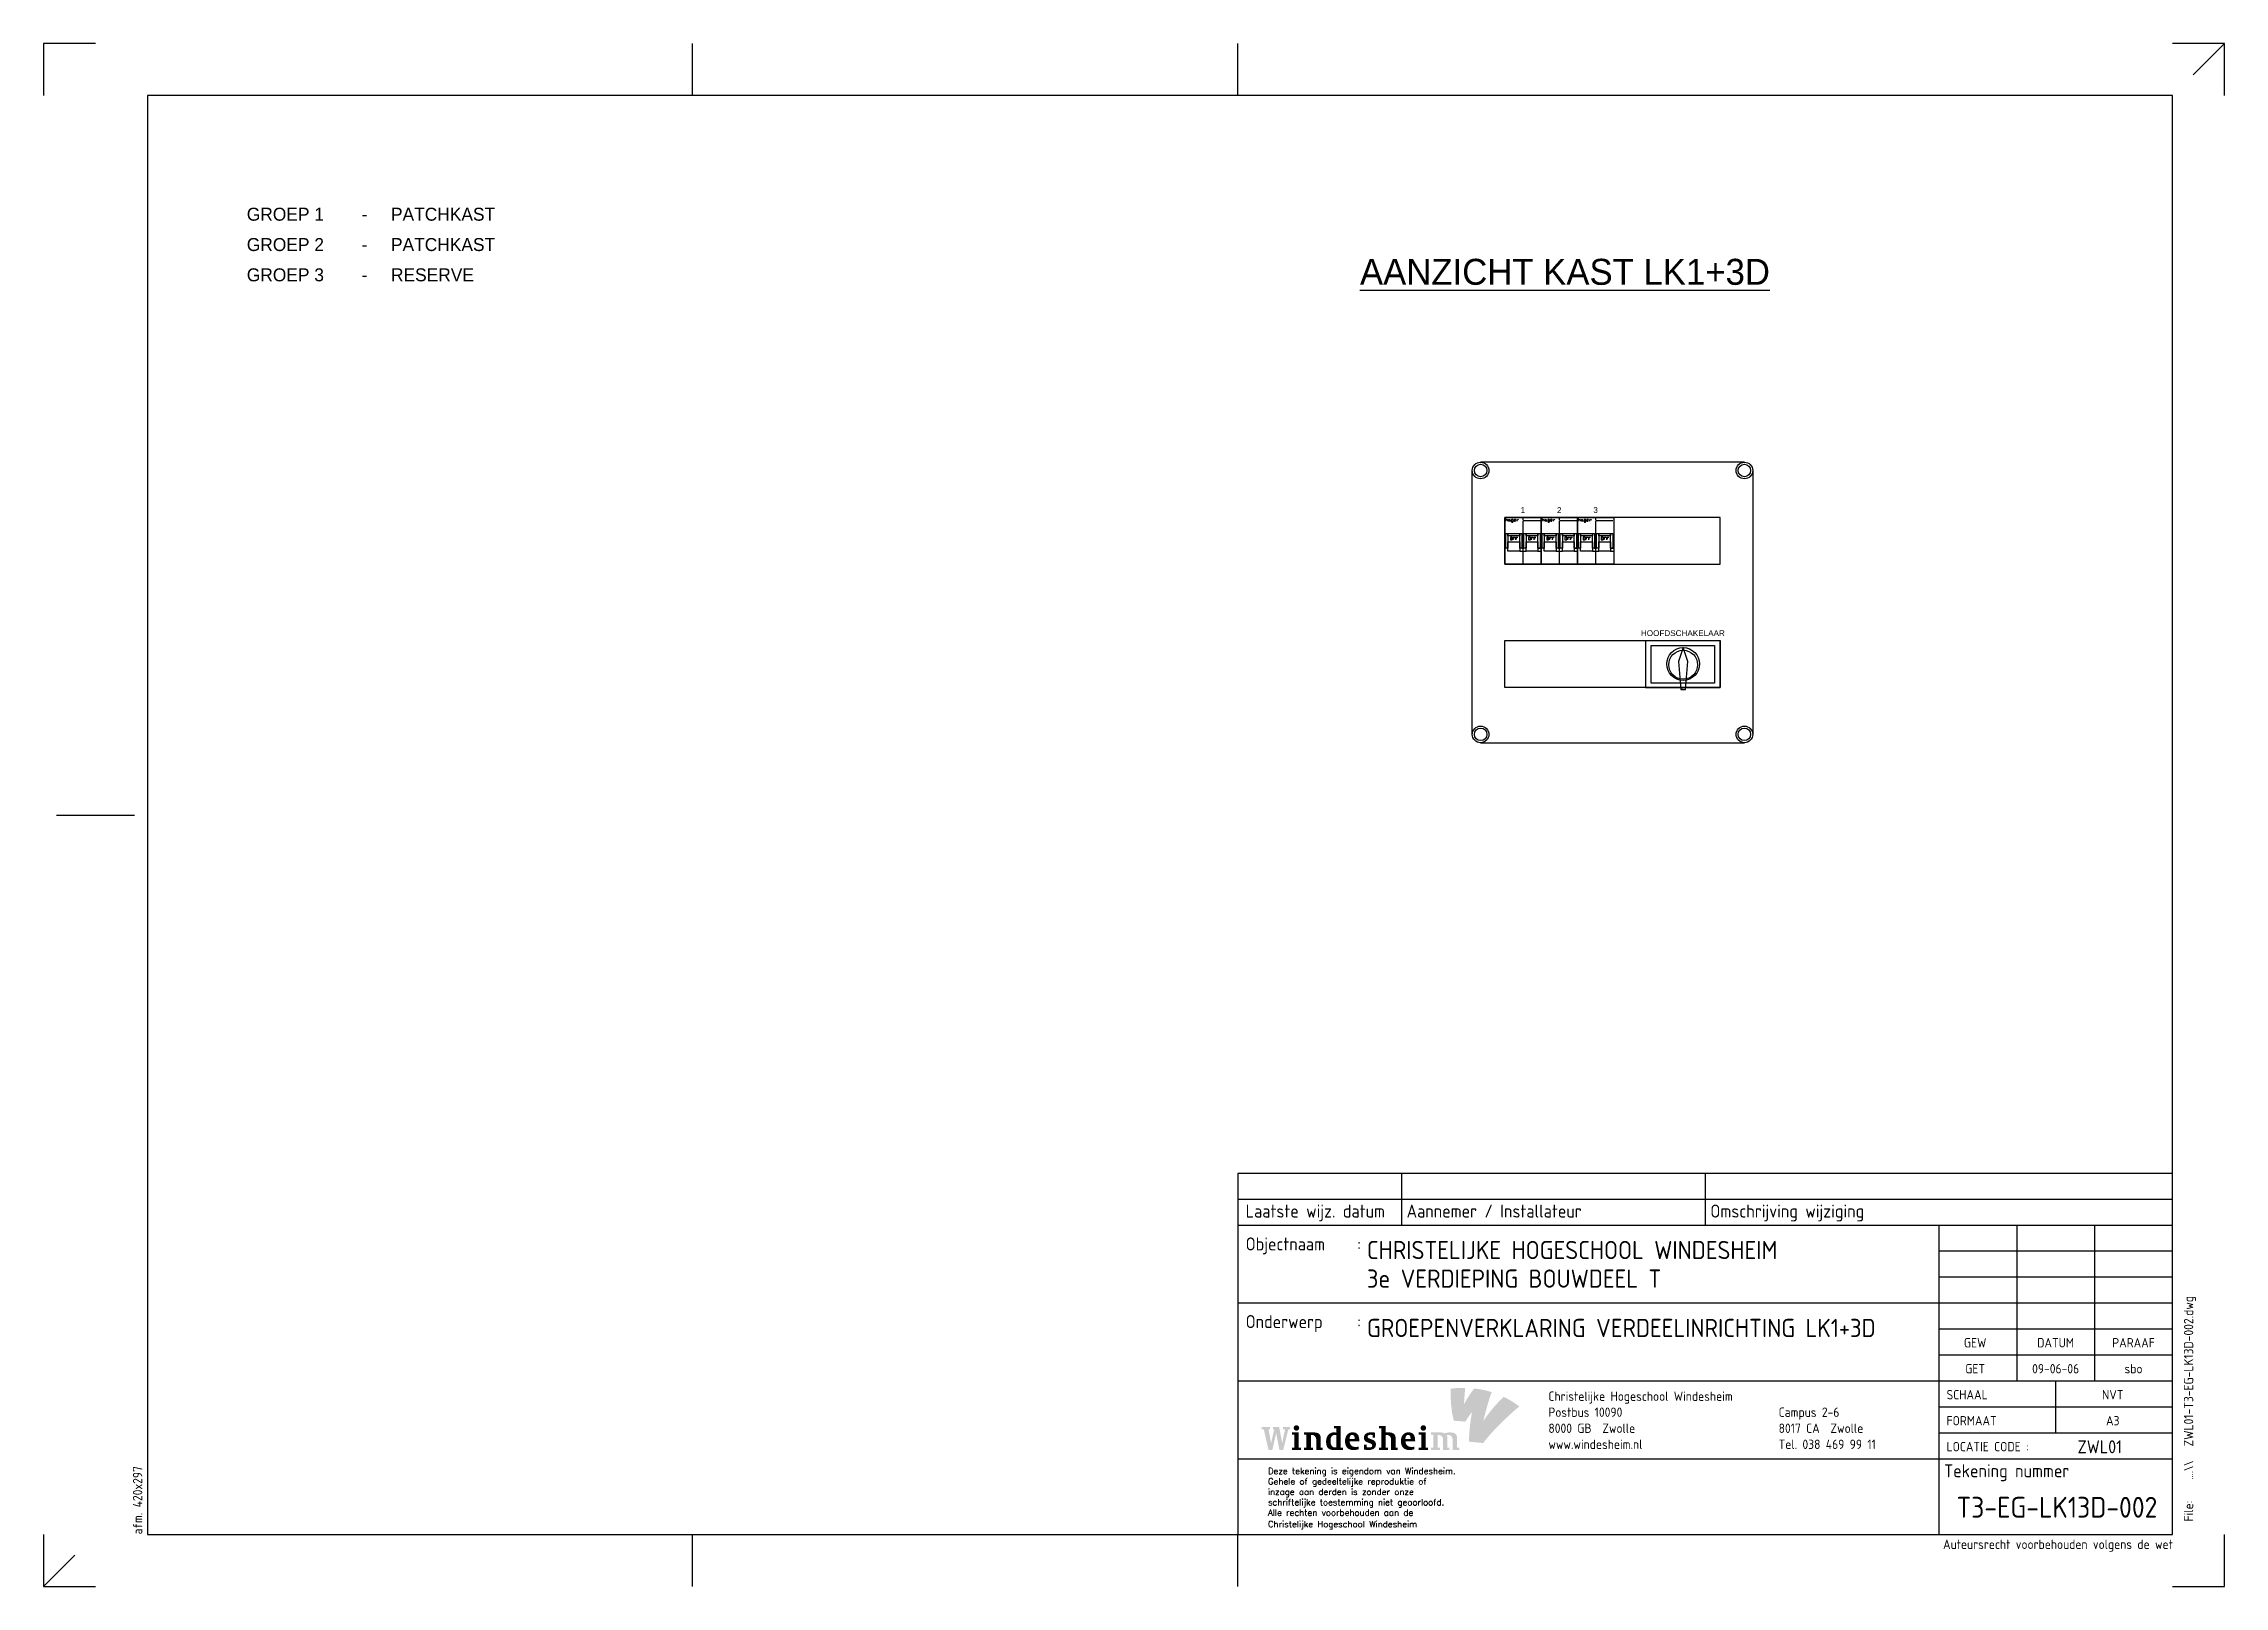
# Model space of a CAD drawing. Header units: millimetres. Extents: x 0 to 420, y 0 to 297.
import ezdxf
from ezdxf.enums import TextEntityAlignment as Align

# ---------------------------------------------------------------- set-up
doc = ezdxf.new("R2010")
doc.units = ezdxf.units.MM
doc.layers.get('0').update_dxf_attribs({"linetype": 'CONTINUOUS'})
for name, color, linetype in [('00att018', 1, 'CONTINUOUS'), ('00att025', 2, 'CONTINUOUS'), ('00att035', 3, 'CONTINUOUS'), ('00att050', 4, 'CONTINUOUS'), ('00kad018', 1, 'CONTINUOUS'), ('00kad025', 2, 'CONTINUOUS'), ('00kad070', 5, 'CONTINUOUS'), ('BL$2----_KADER', 7, 'CONTINUOUS'), ('BL$4----_STEMPEL', 7, 'CONTINUOUS'), ('EL6-----', 7, 'CONTINUOUS'), ('KAST AANZICHT', 1, 'CONTINUOUS'), ('Kast-aanzicht', 1, 'CONTINUOUS'), ('LAAG_1', 160, 'CONTINUOUS')]:
    doc.layers.add(name, color=color, linetype=linetype)
doc.styles.add('BURO-035', font='BUROFONT.shx', dxfattribs={"height": 3.5})
doc.styles.add('BURO-050', font='BUROFONT.shx', dxfattribs={"height": 5})
doc.styles.add('EDU', font='ROMANS.SHX', dxfattribs={"height": 2.5})
doc.styles.add('ISO', font='isocp.shx')
doc.styles.add('NOOTER', font='arial.ttf')

# ---------------------------------------------------------------- blocks, each defined once
blk = doc.blocks.new('a3-windesheim-hor')
at = {"layer": '00kad018', "color": 1}
for p, q in [((0, 297), (0, 287)), ((10, 297), (0, 297)), ((125, 287), (125, 297)), ((230, 287), (230, 297)), ((420, 297), (410, 297)), ((420, 297), (414, 291)), ((420, 287), (420, 297)), ((2.5, 148.5), (17.5, 148.5)), ((0, 10), (0, 0)), ((125, 0), (125, 10)), ((230, 0), (230, 10)), ((420, 0), (420, 10)), ((0, 0), (6, 6)), ((0, 0), (10, 0)), ((410, 0), (420, 0))]:
    blk.add_line(p, q, dxfattribs=at)
at = {"layer": '00kad070', "color": 5}
for p, q in [((20, 287), (20, 10)), ((410, 287), (20, 287)), ((410, 10), (410, 287)), ((20, 10), (410, 10))]:
    blk.add_line(p, q, dxfattribs=at)
at = {"layer": '00att018', "color": 1, "style": 'ISO'}
blk.add_text('afm. 420x297', height=1.8, rotation=90, dxfattribs=at).set_placement((19, 10))
blk.add_text('Auteursrecht voorbehouden volgens de wet', height=1.8, dxfattribs=at).set_placement((410.08, 7.2), align=Align.RIGHT)
blk = doc.blocks.new('AI9-BLK4')
at = {"layer": 'LAAG_1'}
h = blk.add_hatch(color=40, dxfattribs=at)
edge = h.paths.add_edge_path()
edge.add_spline(control_points=[(7.13, 7.18), (4.76, 4.71), (2.6, 2.64), (-0.67, -2.09), (0, 0.48), (1.33, 5.88), (2.58, 8.98), (0.66, 9.66), (-2.22, 10.26), (-4.13, 10.42), (-5.47, 8.84), (-7.52, 5.49), (-8.07, 4.43), (-8, 6.89), (-7.74, 9.27), (-7.64, 10.61), (-9.57, 10.7), (-11, 10.61), (-13.21, 10.31), (-13.29, 6), (-13.05, 2.03), (-12.01, -2), (-10.76, -2.09), (-7.6, -2.36), (-7.6, -2.36), (-7.12, -1.66), (-6.13, -0.03), (-4.98, 1.41), (-5.44, -0.9), (-5.87, -4.06), (-6.06, -7.16), (-6.12, -8.14), (-6.15, -9.12), (-6.16, -10.06), (-4.67, -10.18), (-0.96, -10.58), (-0.72, -10.61), (-0.72, -10.61), (-0.71, -10.6), (-0.71, -10.6), (-0.7, -10.59), (-0.7, -10.58), (-0.69, -10.58), (0.69, -8.77), (2.26, -6.96), (3.63, -5.5), (4.7, -4.37), (5.74, -3.33), (6.72, -2.37), (9.27, 0.11), (11.5, 2.08), (13.21, 3.49), (11.03, 5.13), (9.48, 6.13), (7.13, 7.18)], knot_values=[0, 0, 0, 0, 1, 1, 1, 2, 2, 2, 3, 3, 3, 4, 4, 4, 5, 5, 5, 6, 6, 6, 7, 7, 7, 8, 8, 8, 9, 9, 9, 10, 10, 10, 11, 11, 11, 12, 12, 12, 13, 13, 13, 14, 14, 14, 15, 15, 15, 16, 16, 16, 17, 17, 17, 18, 18, 18, 18], degree=3, periodic=0)
h = blk.add_hatch(color=154, dxfattribs=at)
edge = h.paths.add_edge_path()
edge.add_spline(control_points=[(-0.71, -10.6), (-0.71, -10.6), (-0.71, -10.6), (-0.71, -10.6), (-0.74, -10.63), (-0.72, -10.62), (-0.71, -10.6)], knot_values=[0, 0, 0, 0, 1, 1, 1, 2, 2, 2, 2], degree=3, periodic=0)
h = blk.add_hatch(color=154, dxfattribs=at)
edge = h.paths.add_edge_path()
edge.add_spline(control_points=[(-0.71, -10.6), (-0.71, -10.6), (-0.7, -10.6), (-0.7, -10.6), (-0.67, -10.57), (-0.69, -10.59), (-0.71, -10.6)], knot_values=[0, 0, 0, 0, 1, 1, 1, 2, 2, 2, 2], degree=3, periodic=0)
blk = doc.blocks.new('AI9-BLK3')
at = {"layer": 'LAAG_1'}
h = blk.add_hatch(color=154, dxfattribs=at)
edge = h.paths.add_edge_path()
edge.add_spline(control_points=[(-27.78, 3.24), (-27.78, 3.24), (-29.75, -4.72), (-29.75, -4.72), (-29.75, -4.72), (-31.22, -4.72), (-31.22, -4.72), (-31.22, -4.72), (-32.46, 1.79), (-32.46, 1.79), (-32.46, 1.79), (-33.95, -4.72), (-33.95, -4.72), (-33.95, -4.72), (-35.41, -4.72), (-35.41, -4.72), (-35.41, -4.72), (-37.24, 3.24), (-37.24, 3.24), (-37.24, 3.24), (-38.03, 3.24), (-38.03, 3.24), (-38.03, 3.24), (-38.03, 4.16), (-38.03, 4.16), (-38.03, 4.16), (-34.81, 4.16), (-34.81, 4.16), (-34.81, 4.16), (-34.81, 3.24), (-34.81, 3.24), (-34.81, 3.24), (-35.38, 3.24), (-35.38, 3.24), (-35.38, 3.24), (-34.43, -2.11), (-34.43, -2.11), (-34.43, -2.11), (-33.18, 3.26), (-33.18, 3.26), (-33.18, 3.26), (-33.73, 3.26), (-33.73, 3.26), (-33.73, 3.26), (-33.73, 4.16), (-33.73, 4.16), (-33.73, 4.16), (-31.32, 4.16), (-31.32, 4.16), (-31.32, 4.16), (-30.15, -2.11), (-30.15, -2.11), (-30.15, -2.11), (-29.03, 3.24), (-29.03, 3.24), (-29.03, 3.24), (-29.84, 3.24), (-29.84, 3.24), (-29.84, 3.24), (-29.84, 4.16), (-29.84, 4.16), (-29.84, 4.16), (-27.18, 4.16), (-27.18, 4.16), (-27.18, 4.16), (-27.18, 3.24), (-27.18, 3.24), (-27.18, 3.24), (-27.78, 3.24), (-27.78, 3.24)], knot_values=[0, 0, 0, 0, 1, 1, 1, 2, 2, 2, 3, 3, 3, 4, 4, 4, 5, 5, 5, 6, 6, 6, 7, 7, 7, 8, 8, 8, 9, 9, 9, 10, 10, 10, 11, 11, 11, 12, 12, 12, 13, 13, 13, 14, 14, 14, 15, 15, 15, 16, 16, 16, 17, 17, 17, 18, 18, 18, 19, 19, 19, 20, 20, 20, 21, 21, 21, 22, 22, 22, 23, 23, 23, 23], degree=3, periodic=0)
h = blk.add_hatch(color=154, dxfattribs=at)
edge = h.paths.add_edge_path()
edge.add_spline(control_points=[(-26.42, -4.7), (-26.42, -4.7), (-26.42, -3.87), (-26.42, -3.87), (-26.42, -3.87), (-25.47, -3.87), (-25.47, -3.87), (-25.47, -3.87), (-25.47, 1.17), (-25.47, 1.17), (-25.47, 1.17), (-26.42, 1.17), (-26.42, 1.17), (-26.42, 1.17), (-26.42, 1.99), (-26.42, 1.99), (-26.42, 1.99), (-23.75, 1.99), (-23.75, 1.99), (-23.75, 1.99), (-23.75, -3.87), (-23.75, -3.87), (-23.75, -3.87), (-22.88, -3.87), (-22.88, -3.87), (-22.88, -3.87), (-22.88, -4.7), (-22.88, -4.7), (-22.88, -4.7), (-26.42, -4.7), (-26.42, -4.7)], knot_values=[0, 0, 0, 0, 1, 1, 1, 2, 2, 2, 3, 3, 3, 4, 4, 4, 5, 5, 5, 6, 6, 6, 7, 7, 7, 8, 8, 8, 9, 9, 9, 10, 10, 10, 10], degree=3, periodic=0)
edge = h.paths.add_edge_path()
edge.add_spline(control_points=[(-24.66, 2.67), (-25.25, 2.67), (-25.71, 3.15), (-25.71, 3.74), (-25.71, 4.33), (-25.25, 4.79), (-24.66, 4.79), (-24.07, 4.79), (-23.58, 4.33), (-23.58, 3.74), (-23.58, 3.15), (-24.07, 2.67), (-24.66, 2.67)], knot_values=[0, 0, 0, 0, 1, 1, 1, 2, 2, 2, 3, 3, 3, 4, 4, 4, 4], degree=3, periodic=0)
h = blk.add_hatch(color=154, dxfattribs=at)
edge = h.paths.add_edge_path()
edge.add_spline(control_points=[(-17.02, -4.7), (-17.02, -4.7), (-17.02, -0.94), (-17.02, -0.94), (-17.02, -0.3), (-17.19, 0.21), (-17.5, 0.52), (-17.87, 0.9), (-18.34, 1.07), (-18.89, 1.07), (-18.95, 1.07), (-19.03, 1.07), (-19.09, 1.06), (-19.09, 1.06), (-19.09, -3.87), (-19.09, -3.87), (-19.09, -3.87), (-18.24, -3.87), (-18.24, -3.87), (-18.24, -3.87), (-18.24, -4.7), (-18.24, -4.7), (-18.24, -4.7), (-21.72, -4.7), (-21.72, -4.7), (-21.72, -4.7), (-21.72, -3.87), (-21.72, -3.87), (-21.72, -3.87), (-20.8, -3.87), (-20.8, -3.87), (-20.8, -3.87), (-20.8, 1.17), (-20.8, 1.17), (-20.8, 1.17), (-21.72, 1.17), (-21.72, 1.17), (-21.72, 1.17), (-21.72, 1.99), (-21.72, 1.99), (-21.72, 1.99), (-19.44, 1.99), (-19.44, 1.99), (-19.15, 1.99), (-18.89, 2.03), (-18.56, 2.03), (-16.96, 2.03), (-16.32, 1.86), (-15.88, 1.41), (-15.46, 1), (-15.3, 0.57), (-15.3, -0.15), (-15.3, -0.15), (-15.3, -3.87), (-15.3, -3.87), (-15.3, -3.87), (-14.5, -3.87), (-14.5, -3.87), (-14.5, -3.87), (-14.5, -4.7), (-14.5, -4.7), (-14.5, -4.7), (-17.02, -4.7), (-17.02, -4.7)], knot_values=[0, 0, 0, 0, 1, 1, 1, 2, 2, 2, 3, 3, 3, 4, 4, 4, 5, 5, 5, 6, 6, 6, 7, 7, 7, 8, 8, 8, 9, 9, 9, 10, 10, 10, 11, 11, 11, 12, 12, 12, 13, 13, 13, 14, 14, 14, 15, 15, 15, 16, 16, 16, 17, 17, 17, 18, 18, 18, 19, 19, 19, 20, 20, 20, 21, 21, 21, 21], degree=3, periodic=0)
h = blk.add_hatch(color=154, dxfattribs=at)
edge = h.paths.add_edge_path(flags=16)
edge.add_spline(control_points=[(-6.76, -4.7), (-6.76, -4.7), (-6.76, -3.87), (-6.76, -3.87), (-6.76, -3.87), (-7.62, -3.87), (-7.62, -3.87), (-7.62, -3.87), (-7.62, 4.46), (-7.62, 4.46), (-7.62, 4.46), (-10.2, 4.46), (-10.2, 4.46), (-10.2, 4.46), (-10.2, 3.64), (-10.2, 3.64), (-10.2, 3.64), (-9.32, 3.64), (-9.32, 3.64), (-9.32, 3.64), (-9.32, 1.95), (-9.32, 1.95), (-9.59, 2), (-9.79, 2.04), (-10.19, 2.04), (-11.95, 2.04), (-13.23, 0.68), (-13.23, -1.45), (-13.23, -3.83), (-12.29, -4.77), (-10.28, -4.77), (-9.86, -4.77), (-9.32, -4.7), (-9.12, -4.7), (-9.12, -4.7), (-6.76, -4.7), (-6.76, -4.7)], knot_values=[0, 0, 0, 0, 1, 1, 1, 2, 2, 2, 3, 3, 3, 4, 4, 4, 5, 5, 5, 6, 6, 6, 7, 7, 7, 8, 8, 8, 9, 9, 9, 10, 10, 10, 11, 11, 11, 12, 12, 12, 12], degree=3, periodic=0)
edge = h.paths.add_edge_path()
edge.add_spline(control_points=[(-9.28, -3.73), (-9.49, -3.76), (-9.62, -3.78), (-9.79, -3.78), (-10.77, -3.78), (-11.52, -3.12), (-11.52, -1.21), (-11.52, 0.4), (-10.88, 1.06), (-10, 1.06), (-9.71, 1.06), (-9.48, 1.02), (-9.28, 0.97), (-9.28, 0.97), (-9.28, -3.73), (-9.28, -3.73)], knot_values=[0, 0, 0, 0, 1, 1, 1, 2, 2, 2, 3, 3, 3, 4, 4, 4, 5, 5, 5, 5], degree=3, periodic=0)
h = blk.add_hatch(color=154, dxfattribs=at)
edge = h.paths.add_edge_path(flags=16)
edge.add_spline(control_points=[(-0.43, -1.4), (-0.43, 1.03), (-1.16, 2.05), (-3.05, 2.05), (-4.8, 2.05), (-5.93, 0.7), (-5.93, -1.35), (-5.93, -3.59), (-4.75, -4.76), (-2.66, -4.76), (-1.92, -4.76), (-1.25, -4.65), (-0.71, -4.43), (-0.71, -4.43), (-0.71, -3.47), (-0.71, -3.47), (-1.15, -3.57), (-1.59, -3.59), (-2.01, -3.59), (-3.43, -3.59), (-4.18, -2.54), (-4.18, -1.4), (-4.18, -1.4), (-0.43, -1.4), (-0.43, -1.4)], knot_values=[0, 0, 0, 0, 1, 1, 1, 2, 2, 2, 3, 3, 3, 4, 4, 4, 5, 5, 5, 6, 6, 6, 7, 7, 7, 8, 8, 8, 8], degree=3, periodic=0)
edge = h.paths.add_edge_path()
edge.add_spline(control_points=[(-2.19, -0.48), (-2.19, -0.48), (-4.21, -0.48), (-4.21, -0.48), (-4.21, 0.48), (-3.76, 1.08), (-3.17, 1.08), (-2.58, 1.08), (-2.19, 0.63), (-2.19, -0.48)], knot_values=[0, 0, 0, 0, 1, 1, 1, 2, 2, 2, 3, 3, 3, 3], degree=3, periodic=0)
h = blk.add_hatch(color=154, dxfattribs=at)
edge = h.paths.add_edge_path()
edge.add_spline(control_points=[(3.18, -4.79), (2.42, -4.79), (1.53, -4.63), (1.31, -4.55), (1.31, -4.55), (1.31, -2.67), (1.31, -2.67), (1.31, -2.67), (2.34, -2.67), (2.34, -2.67), (2.34, -2.67), (2.34, -3.62), (2.34, -3.62), (2.58, -3.7), (2.94, -3.79), (3.32, -3.79), (4.14, -3.79), (4.53, -3.52), (4.53, -3.03), (4.53, -2.53), (4.09, -2.3), (3.53, -2.1), (3.53, -2.1), (2.71, -1.81), (2.71, -1.81), (1.84, -1.5), (1.32, -0.99), (1.32, 0.08), (1.32, 1.19), (2.31, 2.08), (3.93, 2.08), (4.57, 2.08), (5.29, 2), (5.66, 1.88), (5.66, 1.88), (5.66, 0.04), (5.66, 0.04), (5.66, 0.04), (4.69, 0.04), (4.69, 0.04), (4.69, 0.04), (4.69, 1), (4.69, 1), (4.43, 1.07), (4.17, 1.11), (3.89, 1.11), (3.16, 1.11), (2.8, 0.83), (2.8, 0.37), (2.8, -0.04), (3.05, -0.24), (3.64, -0.43), (3.64, -0.43), (4.44, -0.7), (4.44, -0.7), (5.37, -1.01), (6, -1.57), (6, -2.6), (6, -4), (4.84, -4.79), (3.18, -4.79)], knot_values=[0, 0, 0, 0, 1, 1, 1, 2, 2, 2, 3, 3, 3, 4, 4, 4, 5, 5, 5, 6, 6, 6, 7, 7, 7, 8, 8, 8, 9, 9, 9, 10, 10, 10, 11, 11, 11, 12, 12, 12, 13, 13, 13, 14, 14, 14, 15, 15, 15, 16, 16, 16, 17, 17, 17, 18, 18, 18, 19, 19, 19, 20, 20, 20, 20], degree=3, periodic=0)
h = blk.add_hatch(color=154, dxfattribs=at)
edge = h.paths.add_edge_path()
edge.add_spline(control_points=[(11.81, -4.7), (11.81, -4.7), (11.81, -1.02), (11.81, -1.02), (11.81, -0.32), (11.67, 0.19), (11.34, 0.52), (10.95, 0.91), (10.48, 1.07), (9.97, 1.07), (9.88, 1.07), (9.79, 1.06), (9.75, 1.06), (9.75, 1.06), (9.75, -3.87), (9.75, -3.87), (9.75, -3.87), (10.59, -3.87), (10.59, -3.87), (10.59, -3.87), (10.59, -4.7), (10.59, -4.7), (10.59, -4.7), (7.11, -4.7), (7.11, -4.7), (7.11, -4.7), (7.11, -3.87), (7.11, -3.87), (7.11, -3.87), (8.03, -3.87), (8.03, -3.87), (8.03, -3.87), (8.03, 3.64), (8.03, 3.64), (8.03, 3.64), (7.16, 3.64), (7.16, 3.64), (7.16, 3.64), (7.16, 4.46), (7.16, 4.46), (7.16, 4.46), (9.75, 4.46), (9.75, 4.46), (9.75, 4.46), (9.75, 1.99), (9.75, 1.99), (9.93, 2), (10.23, 2.03), (10.54, 2.03), (11.88, 2.03), (12.52, 1.84), (12.96, 1.4), (13.39, 0.97), (13.53, 0.51), (13.53, -0.15), (13.53, -0.15), (13.53, -3.87), (13.53, -3.87), (13.53, -3.87), (14.34, -3.87), (14.34, -3.87), (14.34, -3.87), (14.34, -4.7), (14.34, -4.7), (14.34, -4.7), (11.81, -4.7), (11.81, -4.7)], knot_values=[0, 0, 0, 0, 1, 1, 1, 2, 2, 2, 3, 3, 3, 4, 4, 4, 5, 5, 5, 6, 6, 6, 7, 7, 7, 8, 8, 8, 9, 9, 9, 10, 10, 10, 11, 11, 11, 12, 12, 12, 13, 13, 13, 14, 14, 14, 15, 15, 15, 16, 16, 16, 17, 17, 17, 18, 18, 18, 19, 19, 19, 20, 20, 20, 21, 21, 21, 22, 22, 22, 22], degree=3, periodic=0)
h = blk.add_hatch(color=154, dxfattribs=at)
edge = h.paths.add_edge_path(flags=16)
edge.add_spline(control_points=[(21.09, -1.4), (21.09, 1.03), (20.36, 2.05), (18.47, 2.05), (16.72, 2.05), (15.6, 0.7), (15.6, -1.35), (15.6, -3.59), (16.77, -4.76), (18.87, -4.76), (19.6, -4.76), (20.27, -4.65), (20.81, -4.43), (20.81, -4.43), (20.81, -3.47), (20.81, -3.47), (20.37, -3.57), (19.93, -3.59), (19.52, -3.59), (18.09, -3.59), (17.35, -2.54), (17.35, -1.4), (17.35, -1.4), (21.09, -1.4), (21.09, -1.4)], knot_values=[0, 0, 0, 0, 1, 1, 1, 2, 2, 2, 3, 3, 3, 4, 4, 4, 5, 5, 5, 6, 6, 6, 7, 7, 7, 8, 8, 8, 8], degree=3, periodic=0)
edge = h.paths.add_edge_path()
edge.add_spline(control_points=[(19.33, -0.48), (19.33, -0.48), (17.31, -0.48), (17.31, -0.48), (17.31, 0.48), (17.76, 1.08), (18.35, 1.08), (18.94, 1.08), (19.33, 0.63), (19.33, -0.48)], knot_values=[0, 0, 0, 0, 1, 1, 1, 2, 2, 2, 3, 3, 3, 3], degree=3, periodic=0)
h = blk.add_hatch(color=154, dxfattribs=at)
edge = h.paths.add_edge_path()
edge.add_spline(control_points=[(22.47, -4.7), (22.47, -4.7), (22.47, -3.87), (22.47, -3.87), (22.47, -3.87), (23.42, -3.87), (23.42, -3.87), (23.42, -3.87), (23.42, 1.17), (23.42, 1.17), (23.42, 1.17), (22.47, 1.17), (22.47, 1.17), (22.47, 1.17), (22.47, 1.99), (22.47, 1.99), (22.47, 1.99), (25.13, 1.99), (25.13, 1.99), (25.13, 1.99), (25.13, -3.87), (25.13, -3.87), (25.13, -3.87), (26, -3.87), (26, -3.87), (26, -3.87), (26, -4.7), (26, -4.7), (26, -4.7), (22.47, -4.7), (22.47, -4.7)], knot_values=[0, 0, 0, 0, 1, 1, 1, 2, 2, 2, 3, 3, 3, 4, 4, 4, 5, 5, 5, 6, 6, 6, 7, 7, 7, 8, 8, 8, 9, 9, 9, 10, 10, 10, 10], degree=3, periodic=0)
edge = h.paths.add_edge_path()
edge.add_spline(control_points=[(24.23, 2.67), (23.64, 2.67), (23.18, 3.15), (23.18, 3.74), (23.18, 4.33), (23.64, 4.79), (24.23, 4.79), (24.82, 4.79), (25.31, 4.33), (25.31, 3.74), (25.31, 3.15), (24.82, 2.67), (24.23, 2.67)], knot_values=[0, 0, 0, 0, 1, 1, 1, 2, 2, 2, 3, 3, 3, 4, 4, 4, 4], degree=3, periodic=0)
h = blk.add_hatch(color=154, dxfattribs=at)
edge = h.paths.add_edge_path()
edge.add_spline(control_points=[(35.52, -4.7), (35.52, -4.7), (35.52, -0.89), (35.52, -0.89), (35.52, -0.3), (35.34, 0.21), (35.04, 0.52), (34.66, 0.9), (34.24, 1.07), (33.55, 1.07), (33.41, 1.07), (33.28, 1.05), (33.17, 1.03), (33.4, 0.83), (33.52, 0.35), (33.52, -0.07), (33.52, -0.07), (33.52, -3.87), (33.52, -3.87), (33.52, -3.87), (34.3, -3.87), (34.3, -3.87), (34.3, -3.87), (34.3, -4.7), (34.3, -4.7), (34.3, -4.7), (31.82, -4.7), (31.82, -4.7), (31.82, -4.7), (31.82, -0.89), (31.82, -0.89), (31.82, -0.18), (31.64, 0.24), (31.34, 0.53), (30.95, 0.92), (30.5, 1.07), (30.01, 1.07), (29.96, 1.07), (29.9, 1.06), (29.8, 1.06), (29.8, 1.06), (29.8, -3.87), (29.8, -3.87), (29.8, -3.87), (30.64, -3.87), (30.64, -3.87), (30.64, -3.87), (30.64, -4.7), (30.64, -4.7), (30.64, -4.7), (27.17, -4.7), (27.17, -4.7), (27.17, -4.7), (27.17, -3.87), (27.17, -3.87), (27.17, -3.87), (28.09, -3.87), (28.09, -3.87), (28.09, -3.87), (28.09, 1.17), (28.09, 1.17), (28.09, 1.17), (27.17, 1.17), (27.17, 1.17), (27.17, 1.17), (27.17, 1.99), (27.17, 1.99), (27.17, 1.99), (29.58, 1.99), (29.58, 1.99), (29.86, 1.99), (30.2, 2.03), (30.42, 2.03), (31.35, 2.03), (31.94, 1.93), (32.49, 1.67), (32.96, 1.86), (33.67, 2.01), (34.45, 2.01), (35.63, 2.01), (36.25, 1.82), (36.67, 1.4), (37.08, 0.99), (37.23, 0.53), (37.23, -0.08), (37.23, -0.08), (37.23, -3.87), (37.23, -3.87), (37.23, -3.87), (38.03, -3.87), (38.03, -3.87), (38.03, -3.87), (38.03, -4.7), (38.03, -4.7), (38.03, -4.7), (35.52, -4.7), (35.52, -4.7)], knot_values=[0, 0, 0, 0, 1, 1, 1, 2, 2, 2, 3, 3, 3, 4, 4, 4, 5, 5, 5, 6, 6, 6, 7, 7, 7, 8, 8, 8, 9, 9, 9, 10, 10, 10, 11, 11, 11, 12, 12, 12, 13, 13, 13, 14, 14, 14, 15, 15, 15, 16, 16, 16, 17, 17, 17, 18, 18, 18, 19, 19, 19, 20, 20, 20, 21, 21, 21, 22, 22, 22, 23, 23, 23, 24, 24, 24, 25, 25, 25, 26, 26, 26, 27, 27, 27, 28, 28, 28, 29, 29, 29, 30, 30, 30, 31, 31, 31, 32, 32, 32, 32], degree=3, periodic=0)
blk = doc.blocks.new('CHW_ONDERHOEK')
at = {"layer": '00kad025', "color": 2}
for p, q in [((-190, 79.5), (-190, 69.5)), ((-10, 79.5), (-190, 79.5)), ((-158.5, 79.5), (-158.5, 69.5)), ((-100, 79.5), (-100, 69.5)), ((-10, 74.5), (-190, 74.5)), ((-40, 69.5), (-40, 39.5)), ((-25, 69.5), (-25, 39.5)), ((-10, 64.5), (-55, 64.5)), ((-10, 59.5), (-55, 59.5)), ((-10, 54.5), (-55, 54.5)), ((-10, 49.5), (-55, 49.5)), ((-32.5, 39.5), (-32.5, 34.5)), ((-32.5, 34.5), (-32.5, 29.5))]:
    blk.add_line(p, q, dxfattribs=at)
at = {"layer": '00kad070', "color": 5}
for p, q in [((-10, 69.5), (-190, 69.5)), ((-190, 69.5), (-190, 10)), ((-55, 69.5), (-55, 10)), ((-55, 54.5), (-190, 54.5)), ((-10, 44.5), (-55, 44.5)), ((-10, 39.5), (-190, 39.5)), ((-10, 34.5), (-55, 34.5)), ((-10, 29.5), (-55, 29.5)), ((-55, 24.5), (-190, 24.5)), ((-10, 24.5), (-55, 24.5))]:
    blk.add_line(p, q, dxfattribs=at)
at = {"color": 7, "xscale": 0.5, "yscale": 0.5, "zscale": 0.5}
for name, p in [('AI9-BLK4', (-142.4, 32.89)), ('AI9-BLK3', (-166.39, 28.63))]:
    blk.add_blockref(name, p, dxfattribs=at)
at = {"color": 1, "style": 'ISO'}
for s, p in [('Christelijke Hogeschool Windesheim', (-130.19, 35.71)), ('Postbus 10090', (-130.19, 32.63)), ('Campus 2-6', (-85.85, 32.63)), ('8000 GB  Zwolle', (-130.19, 29.54)), ('8017 CA  Zwolle', (-85.85, 29.54)), ('www.windesheim.nl', (-130.19, 26.45)), ('Tel. 038 469 99 11', (-85.85, 26.45))]:
    blk.add_text(s, height=1.8, dxfattribs=at).set_placement(p)
at = {"layer": '00att018', "color": 1, "style": 'ISO'}
for s, p in [('GEW', (-48, 46)), ('DATUM', (-32.5, 46)), ('PARAAF', (-17.5, 46)), ('GET', (-48, 41))]:
    blk.add_text(s, height=1.8, dxfattribs=at).set_placement(p, align=Align.CENTER)
for s, p in [('SCHAAL', (-53.5, 36)), ('FORMAAT', (-53.5, 31))]:
    blk.add_text(s, height=1.8, dxfattribs=at).set_placement(p)
at = {"layer": '00att018', "color": 1, "linetype": 'Continuous', "style": 'EDU'}
for s, p in [('Deze tekening is eigendom van Windesheim.', (-184.2, 21.6)), ('Gehele of gedeeltelijke reproduktie of', (-184.2, 19.6)), ('inzage aan derden is zonder onze', (-184.2, 17.6)), ('schriftelijke toestemming niet geoorloofd.', (-184.2, 15.6)), ('Alle rechten voorbehouden aan de', (-184.2, 13.6)), ('Christelijke Hogeschool Windesheim', (-184.2, 11.38))]:
    blk.add_text(s, height=1.2, dxfattribs=at).set_placement(p)
at = {"layer": '00att018', "color": 1, "style": 'ISO', "width": 0.9}
blk.add_text('....\\\\', height=1.8, rotation=90, dxfattribs=at).set_placement((-6, 20.5))
at = {"layer": '00att018', "color": 1, "style": 'ISO'}
blk.add_text('File:', height=1.8, rotation=90, dxfattribs=at).set_placement((-6, 12.5))
for tag, p in [('WZ_CODED', (-48, 66.07)), ('WZ_DATUMD', (-32.5, 66.07)), ('WZ_WZGOEDD', (-17.5, 66.07)), ('WZ_CODEC', (-48, 61.07)), ('WZ_DATUMC', (-32.5, 61.07)), ('WZ_WZGOEDC', (-17.5, 61.07)), ('WZ_CODEB', (-48, 56.07)), ('WZ_DATUMB', (-32.5, 56.07)), ('WZ_WZGOEDB', (-17.5, 56.07)), ('WZ_CODEA', (-48, 51.07)), ('WZ_DATUMA', (-32.5, 51.07)), ('WZ_WZGOEDA', (-17.5, 51.07)), ('TKDATCREAT', (-32.5, 41)), ('TKINIT', (-17.5, 41)), ('TKSCHAAL', (-21.5, 36)), ('TKFORMAAT', (-21.5, 31))]:
    blk.add_attdef(tag, text='', height=1.8, dxfattribs=at).set_placement(p, align=Align.CENTER)
blk.add_attdef('DWGNAME', (-6, 26.93), '', height=1.8, rotation=90, dxfattribs=at)
at = {"layer": '00att025', "color": 2, "style": 'ISO'}
for s, p in [('Objectnaam', (-188.5, 64.67)), ('Onderwerp', (-188.5, 49.72)), ('Tekening nummer', (-54, 21))]:
    blk.add_text(s, height=2.5, dxfattribs=at).set_placement(p)
at = {"layer": '00att025', "style": 'ISO'}
for p in [(-167.02, 64.67), (-167.02, 49.78)]:
    blk.add_text(':', height=2.5, dxfattribs=at).set_placement(p)
at = {"layer": '00att025', "color": 1, "style": 'ISO'}
blk.add_text('LOCATIE CODE :', height=1.8, dxfattribs=at).set_placement((-53.5, 26))
at = {"layer": '00att025', "color": 2, "style": 'ISO'}
for tag, p in [('WZ_DATUM', (-184, 75.9)), ('WZ_AANNEMER_INSTALATEUR', (-157.5, 75.9)), ('WZ_OMSCHR', (-99, 75.9))]:
    blk.add_attdef(tag, p, '', height=2.5, dxfattribs=at)
at = {"layer": '00att025', "color": 3, "style": 'ISO'}
blk.add_attdef('TKVRIJ2', text='', height=2.5, dxfattribs=at).set_placement((-24, 25.62), align=Align.CENTER)
at = {"layer": '00att035', "color": 3, "style": 'ISO'}
for s, p in [('Laatste wijz. datum', (-188.5, 71)), ('Aannemer / Installateur', (-157.5, 71)), ('Omschrijving wijziging', (-99, 71))]:
    blk.add_text(s, height=2.5, dxfattribs=at).set_placement(p)
for tag, p in [('PROMSCHR', (-165.14, 63)), ('TK1OMSCHR', (-165.14, 57.5)), ('TK2OMSCHR', (-165.14, 48)), ('TKVRIJ1', (-165.14, 42.5))]:
    blk.add_attdef(tag, p, '', height=3.5, dxfattribs=at)
at = {"layer": '00att050', "color": 4, "style": 'ISO'}
blk.add_attdef('TKFASE', text='', height=5, dxfattribs=at).set_placement((-14.5, 82), align=Align.RIGHT)
blk.add_attdef('TKTEKNR', text='', height=5, dxfattribs=at).set_placement((-32.25, 13.23), align=Align.CENTER)
blk = doc.blocks.new('HAG04')
at = {"color": 0}
for p, q in [((0.21, 8.3), (0.21, 8.83)), ((0.21, 8.83), (0.21, 8.83)), ((0.21, 8.48), (0.38, 8.65)), ((0.38, 8.65), (0.47, 8.65)), ((0.47, 8.65), (0.56, 8.57)), ((0.56, 8.57), (0.56, 8.3)), ((0.74, 8.57), (0.82, 8.65)), ((0.74, 8.39), (0.74, 8.57)), ((0.82, 8.65), (0.91, 8.65)), ((0.91, 8.65), (1, 8.57)), ((1, 8.57), (1, 8.39)), ((1.35, 8.65), (1.27, 8.57)), ((1.27, 8.57), (1.27, 8.39)), ((1.53, 8.65), (1.35, 8.65)), ((1.62, 8.57), (1.53, 8.65)), ((1.62, 8.21), (1.62, 8.57)), ((1.88, 8.65), (1.8, 8.57)), ((1.8, 8.57), (1.8, 8.39)), ((1.8, 8.48), (2.06, 8.48)), ((2.06, 8.65), (1.88, 8.65)), ((2.15, 8.57), (2.06, 8.65)), ((2.06, 8.48), (2.15, 8.57)), ((2.33, 8.65), (2.33, 8.3)), ((2.33, 8.48), (2.5, 8.65)), ((2.5, 8.65), (2.59, 8.65)), ((2.59, 8.65), (2.68, 8.57)), ((2.68, 8.57), (2.68, 8.57)), ((3.5, 9), (3.5, 8.52)), ((0.56, 8.3), (0.56, 8.3)), ((0.82, 8.3), (0.74, 8.39)), ((0.91, 8.3), (0.82, 8.3)), ((1, 8.39), (0.91, 8.3)), ((1, 8.39), (1.09, 8.3)), ((1.09, 8.3), (1.09, 8.3)), ((1.11, 4.7), (1.1, 4.7)), ((1.46, 5.23), (1.11, 5.23)), ((1.11, 5.23), (1.11, 4.7)), ((1.11, 4.7), (1.46, 4.7)), ((1.27, 8.39), (1.35, 8.3)), ((1.27, 8.21), (1.35, 8.12)), ((1.35, 8.3), (1.62, 8.3)), ((1.35, 8.12), (1.53, 8.12)), ((1.46, 4.7), (1.46, 5.23)), ((1.53, 8.12), (1.62, 8.21)), ((1.62, 8.3), (1.62, 8.3)), ((1.64, 4.7), (1.64, 5.23)), ((1.64, 5.23), (1.99, 5.23)), ((1.64, 4.97), (1.81, 4.97)), ((1.8, 8.39), (1.88, 8.3)), ((1.81, 4.97), (1.81, 4.97)), ((1.88, 8.3), (2.06, 8.3)), ((1.99, 5.23), (1.99, 5.23)), ((2.06, 8.3), (2.06, 8.3)), ((2.17, 4.7), (2.17, 5.23)), ((2.17, 5.23), (2.52, 5.23)), ((2.17, 4.97), (2.34, 4.97)), ((2.33, 8.3), (2.33, 8.3)), ((2.34, 4.97), (2.34, 4.97)), ((2.52, 5.23), (2.52, 5.23)), ((3.5, 8.28), (3.5, 0)), ((4.96, 5.23), (4.6, 5.23)), ((4.6, 5.23), (4.6, 4.7)), ((4.6, 4.7), (4.96, 4.7)), ((4.6, 4.7), (4.6, 4.7)), ((4.96, 4.7), (4.96, 5.23)), ((5.13, 4.7), (5.13, 5.23)), ((5.13, 5.23), (5.49, 5.23)), ((5.13, 4.97), (5.31, 4.97)), ((5.31, 4.97), (5.31, 4.97)), ((5.49, 5.23), (5.48, 5.23)), ((5.66, 4.7), (5.66, 5.23)), ((5.66, 5.23), (6.02, 5.23)), ((5.66, 4.97), (5.84, 4.97)), ((5.84, 4.97), (5.84, 4.97)), ((6.02, 5.23), (6.02, 5.23)), ((2.9, 2.5), (4.1, 2.5)), ((3.3, 3.1), (3.7, 3.1)), ((6.4, 3.1), (7, 3.1)), ((6.4, 2.5), (7, 2.5))]:
    blk.add_line(p, q, dxfattribs=at)
for points in [[(0, 0), (0, 9), (7, 9), (7, 0)], [(0.2, 3.1), (0.2, 5.9), (0.6, 5.9), (0.6, 3.1)], [(0.6, 5.5), (0.6, 5.9), (2.9, 5.9), (2.9, 5.5)], [(0.6, 2.5), (0.6, 4.3), (2.9, 4.3), (2.9, 2.5)], [(2.9, 3.1), (2.9, 5.9), (3.3, 5.9), (3.3, 3.1)], [(3.7, 3.1), (3.7, 5.9), (4.1, 5.9), (4.1, 3.1)], [(4.1, 5.5), (4.1, 5.9), (6.4, 5.9), (6.4, 5.5)], [(4.1, 2.5), (4.1, 4.3), (6.4, 4.3), (6.4, 2.5)], [(6.4, 3.1), (6.4, 5.9), (6.8, 5.9), (6.8, 3.1)]]:
    blk.add_lwpolyline(points, close=True, dxfattribs=at)
at = {"color": 0, "const_width": 0.24}
blk.add_lwpolyline([(3.5, 8.4), (6.86, 8.4)], dxfattribs=at)
blk = doc.blocks.new('HOL13')
at = {"color": 0}
for p, q in [((-72.044983, 0), (-72.044983, -45.024994)), ((-72, 0), (-2, 0)), ((-72, 0), (0, 0)), ((0.055054, -45.024994), (0.055054, 0)), ((-35.744995, -6.724976), (-40.369995, -20.125)), ((-40.369995, -20.125), (-37.994995, -46.899994)), ((-31.244995, -20.125), (-35.744995, -6.724976)), ((-33.494995, -46.899994), (-31.244995, -20.125)), ((-72.044983, -45.024994), (0.055054, -45.024994)), ((-35.744995, -46.899994), (-37.994995, -46.899994)), ((-37.994995, -46.899994), (-33.494995, -46.899994))]:
    blk.add_line(p, q, dxfattribs=at)
blk.add_lwpolyline([(-66.594971, -40.799988), (-66.594971, -4.75), (-5.519958, -4.75), (-5.519958, -40.799988)], close=True, dxfattribs=at)
for centre, radius in [((-35.744995, -22.5), 15.75), ((-35.744995, -23.174988), 13.900001)]:
    blk.add_circle(centre, radius, dxfattribs=at)

msp = doc.modelspace()

# ---------------------------------------------------------------- linework, layer by layer
at = {"layer": 'KAST AANZICHT'}
for p, q in [((275.16, 164.02), (275.16, 214.82)), ((327.56, 216.42), (276.76, 216.42)), ((329.16, 214.82), (329.16, 164.02)), ((276.76, 162.42), (327.56, 162.42))]:
    msp.add_line(p, q, dxfattribs=at)
at = {"layer": 'KAST AANZICHT', "color": 1, "linetype": 'Continuous'}
for p, q in [((281.4, 196.77), (281.4, 205.77)), ((281.4, 196.77), (281.4, 205.77)), ((288.4, 196.77), (288.4, 205.77)), ((288.4, 196.77), (288.4, 205.77)), ((295.4, 196.77), (295.4, 205.77)), ((295.4, 196.77), (295.4, 205.77))]:
    msp.add_line(p, q, dxfattribs=at)
at = {"layer": 'KAST AANZICHT'}
for points in [[(281.4, 196.77), (322.92, 196.77), (322.92, 205.77), (281.4, 205.77)], [(281.4, 182.07), (322.92, 182.07), (322.92, 173.07), (281.4, 173.07)]]:
    msp.add_lwpolyline(points, close=True, dxfattribs=at)
for centre, radius in [((276.76, 214.82), 1.6), ((276.76, 214.82), 1.2), ((327.56, 214.82), 1.6), ((327.56, 214.82), 1.2), ((276.76, 164.02), 1.6), ((276.76, 164.02), 1.2), ((327.56, 164.02), 1.6), ((327.56, 164.02), 1.2)]:
    msp.add_circle(centre, radius, dxfattribs=at)

# ---------------------------------------------------------------- block references
at = {"layer": 'BL$2----_KADER'}
msp.add_blockref('a3-windesheim-hor', (0, 0), dxfattribs=at)
at = {"layer": 'BL$4----_STEMPEL'}
ref = msp.add_blockref('CHW_ONDERHOEK', (420, 0), dxfattribs=at)
ref.add_attrib('TKTEKNR', 'T3-EG-LK13D-002', dxfattribs={"layer": '00att050', "color": 4, "height": 4, "style": 'ISO'}).set_placement((387.75, 13.23), align=Align.CENTER)
ref.add_attrib('TKDATCREAT', '09-06-06', dxfattribs={"layer": '00att018', "color": 1, "height": 1.8, "style": 'ISO'}).set_placement((387.5, 41), align=Align.CENTER)
ref.add_attrib('TKINIT', 'sbo', dxfattribs={"layer": '00att018', "color": 1, "height": 1.8, "style": 'ISO'}).set_placement((402.5, 41), align=Align.CENTER)
ref.add_attrib('TKSCHAAL', 'NVT', dxfattribs={"layer": '00att018', "color": 1, "height": 1.8, "style": 'ISO'}).set_placement((398.5, 36), align=Align.CENTER)
ref.add_attrib('TKFORMAAT', 'A3', dxfattribs={"layer": '00att018', "color": 1, "height": 1.8, "style": 'ISO'}).set_placement((398.5, 31), align=Align.CENTER)
ref.add_attrib('TKVRIJ2', 'ZWL01', dxfattribs={"layer": '00att025', "color": 3, "height": 2.5, "style": 'ISO'}).set_placement((396, 25.62), align=Align.CENTER)
ref.add_attrib('PROMSCHR', 'CHRISTELIJKE HOGESCHOOL WINDESHEIM', (254.86, 63), dxfattribs={"layer": '00att035', "color": 3, "height": 3.5, "style": 'ISO'})
ref.add_attrib('TK2OMSCHR', 'GROEPENVERKLARING VERDEELINRICHTING LK1+3D', (254.86, 48), dxfattribs={"layer": '00att035', "color": 3, "height": 3.5, "style": 'ISO'})
ref.add_attrib('TKFILE', 'ZWL01-T3-EG-LK13D-002.dwg', (414, 26.93), dxfattribs={"layer": '00att018', "color": 1, "height": 1.8, "rotation": 90, "style": 'ISO'})
ref.add_attrib('TK1OMSCHR', '3e VERDIEPING BOUWDEEL T', (254.86, 57.5), dxfattribs={"layer": '00att035', "color": 3, "height": 3.5, "style": 'ISO'})
at = {"layer": 'KAST AANZICHT'}
for p in [(281.4, 196.77), (288.4, 196.77), (295.4, 196.77)]:
    msp.add_blockref('HAG04', p, dxfattribs=at)
at = {"layer": 'KAST AANZICHT', "xscale": 0.2000000000000455, "yscale": 0.2000000000000455, "zscale": 0.2000000000000455}
msp.add_blockref('HOL13', (322.91, 182.07), dxfattribs=at)

# ---------------------------------------------------------------- texts
at = {"layer": 'EL6-----', "color": 2, "style": 'BURO-035'}
for s, p in [('GROEP 1', (39.13, 262.91)), ('PATCHKAST', (66.9, 262.91)), ('-', (61.23, 262.91)), ('GROEP 2', (39.13, 257.07)), ('-', (61.23, 257.07)), ('PATCHKAST ', (66.9, 257.07)), ('GROEP 3', (39.13, 251.24)), ('-', (61.23, 251.24)), ('RESERVE', (66.9, 251.24))]:
    msp.add_text(s, height=2.5, dxfattribs=at).set_placement(p)
at = {"layer": 'KAST AANZICHT', "style": 'NOOTER'}
for s, height, p in [('1', 1.12, (284.9, 207.21)), ('2', 1.12, (291.9, 207.21)), ('3', 1.12, (298.9, 207.21)), ('HOOFDSCHAKELAAR', 1.1196, (315.71, 183.51))]:
    msp.add_text(s, height=height, dxfattribs=at).set_placement(p, align=Align.MIDDLE)
at = {"layer": 'Kast-aanzicht', "color": 4, "style": 'BURO-050'}
msp.add_text('%%UAANZICHT KAST LK1+3D', height=5, dxfattribs=at).set_placement((253.52, 250.57))

doc.saveas('drawing.dxf')
